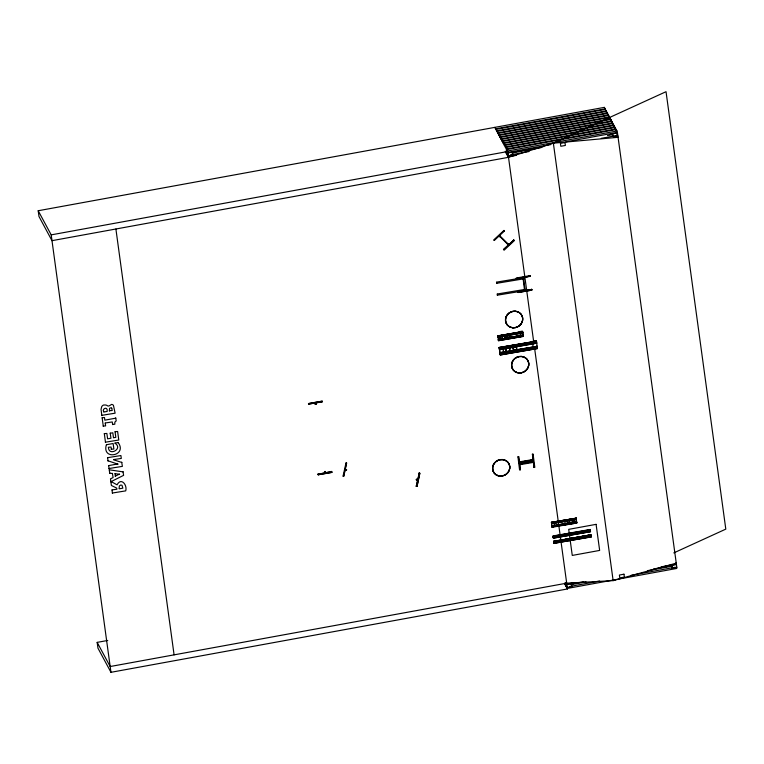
<?xml version="1.0" encoding="UTF-8"?>
<svg xmlns="http://www.w3.org/2000/svg" width="764" height="764" viewBox="0 0 764 764"><rect width="100%" height="100%" fill="white"/><g stroke="black" fill="none" stroke-linecap="round" stroke-linejoin="round"><path stroke-width="1.15" d="M315.704 403.048C317.022 404.605 314.472 405.207 315.226 403.134M324.471 471.78L325.13 471.417L325.302 472.792M523.789 278.65L523.063 278.908L523.025 277.571M315.312 404.318L315.924 404.213M325.158 471.655L324.547 471.665L324.757 472.926M325.263 472.658L324.69 472.763M522.605 331.481L497.841 335.988L522.614 331.777M497.947 336.8L522.71 332.321L522.796 332.98L497.918 336.79L522.71 332.321M523.063 334.976L498.3 339.493L523.073 335.281M497.841 335.74L498.481 340.639L523.244 336.38L498.491 340.744L498.405 340.056L523.178 336.122M500.258 354.974L537.398 348.556L500.258 354.974L499.284 347.419L536.433 341.078L536.557 342.043L535.965 340.582L534.084 340.906M499.436 348.69L499.465 349.186L536.595 342.348M536.538 341.909L499.398 348.298M499.57 349.702L536.7 343.179L499.551 349.568M499.971 352.672L499.99 353.169L537.14 346.77L537.111 346.283L499.971 352.672L537.121 346.321M537.273 347.553L500.095 354.286L537.273 347.553L537.293 348.04M500.095 353.703L537.235 347.238L537.082 346.627L499.942 353.016L500.095 353.703L537.245 347.286M500.134 353.98L537.283 347.916M536.433 341.078L537.398 348.556M576.209 518.317L551.417 522.251L551.952 526.883L576.724 522.375L576.801 523.034L551.923 526.835L576.724 522.375M551.541 523.426L576.314 519.167M551.847 526.004L576.619 521.525L551.818 525.985L576.696 522.137M590.247 529.471L553.117 535.927M590.41 530.741L553.279 537.579L553.251 537.082L590.419 530.808L553.251 537.082M590.371 530.436L553.222 536.844L590.371 530.455L590.209 529.767L553.107 536.185M590.524 531.706L553.384 538.114L590.524 531.706L590.362 531.037M553.719 541.074L553.747 541.571L590.887 534.8L553.69 541.418L553.852 542.106L590.992 535.717L553.833 541.953M553.881 542.344L553.9 542.841L591.049 536.452L591.155 536.968L591.021 535.956L553.881 542.344L591.03 535.994M576.285 518.66L576.199 518.021M576.304 518.832L551.503 523.33L576.39 519.51L551.618 523.77M590.868 534.724L590.992 535.717M524.658 290.635C523.33 289.317 525.909 288.267 525.116 290.416L523.512 277.628L523.665 278.812M524.438 289.47L525.059 289.365M499.207 235.837C500.258 238.463 501.289 234.997 499.303 235.933L508.423 244.986L508.786 244.595L507.668 243.41M507.315 243.745L508.518 245.091M106.463 444.457C101.23 460.902 128.046 455.822 118.057 442.385M345.987 462.994L343.074 476.144L343.829 476.249L346.56 462.869M346.55 463.07L343.628 476.192L343.122 476.125M345.481 470.022C345.614 468.112 348.212 471.044 345.213 469.917M416.542 479.295L416.284 479.792L417.507 479.973C417.602 477.997 414.613 480.508 417.507 479.973M416.265 486.324L419.188 473.155L419.847 473.279L417.02 486.439L416.132 486.076M416.361 486.305L419.302 473.193M416.982 486.41L419.799 473.269L418.987 472.954M101.841 415.616L101.049 409.342L101.727 406.62A3.629 3.381 -28.3 0 1 103.608 405.025C109.347 404.433 106.005 408.119 111.563 404.423A2.617 2.435 -28.3 0 1 113.454 405.378L115.116 413.19L101.707 415.358M110.723 481.358L117.083 484.825C121.027 477.042 127.502 484.92 125.726 490.87L112.318 493.038M518.575 456.519L520.341 469.831L519.577 469.965L517.954 456.872L518.584 456.719L520.217 469.784M115.689 417.898L116.204 420.916L114.858 422.081L114.801 424.23L112.499 424.373M315.876 404.357L315.723 403.182L315.398 404.442M522.996 277.762L524.553 290.377M504.374 230.785L494.174 240.307M504.479 230.909L503.963 230.403L493.764 239.925L494.279 240.431L504.345 230.661M507.477 244.06L508.136 243.821M513.733 239.992L503.591 249.685L504.106 250.2L514.306 240.66L513.656 239.906M346.522 470.156L345.347 469.936M525.813 461.475L525.995 462.927M122.994 471.627L123.606 475.342L110.78 481.778M115.259 476.182L119.461 474.091M111.888 489.886L116.892 489.246L116.739 488.11L111.391 485.474L110.484 478.856L113.082 477.567L112.403 473.346M615.306 579.637L613.139 580.621L566.697 583.171L110.169 666.523L97.171 642.381L107.734 640.452M673.8 552.897L725.8 529.127L666.036 91.69L553.365 143.183L508.509 157.317L51.99 240.67L38.993 216.527L38.2 210.74L604.286 107.38L605.098 108.889L495.53 128.887M526.95 462.764L526.768 461.313M533.625 341.317L507.716 151.52L494.719 127.378M495.807 129.393L605.365 109.386L606.377 112.346M496.619 130.902L606.177 110.895M496.886 131.408L606.454 111.401L607.466 114.361M497.698 132.917L607.265 112.91M497.966 133.413L607.533 113.416L608.345 114.925L498.777 134.922M499.054 135.429L608.621 115.421L609.624 118.382M499.866 136.937L609.433 116.93M500.134 137.444L609.701 117.436L610.713 120.387M500.945 138.952L610.512 118.945M501.222 139.449L610.78 119.442L611.792 122.402M502.034 140.958L611.592 120.951M502.301 141.464L611.869 121.457L612.881 124.417M503.113 142.973L612.68 122.966M503.38 143.47L612.948 123.472L613.96 126.423M504.192 144.979L613.759 124.981M504.469 145.485L614.036 125.477L615.039 128.438M505.281 146.994L614.848 126.986M505.548 147.5L615.115 127.492L616.128 130.443L612.394 123.52M615.927 129.001L506.36 149.009L506.561 150.451M506.637 149.505L616.195 129.498L617.006 131.007L617.207 132.458L565.923 141.827M617.006 131.007L507.449 151.014L507.64 152.466L550.768 144.587M38.2 210.74L51.198 234.873L507.716 151.52M511.622 152.494L543.089 146.755M609.529 134.626L611.859 134.197M511.89 153.001L541.027 147.681M607.466 135.553L612.126 134.703M510.371 154.939L529.022 151.53M601.287 138.332L616.443 135.572M613.311 136.689L617.875 135.858L617.484 132.965L612.919 133.795L613.311 136.689L611.611 133.547M516.397 155.321L508.241 156.811L508.041 155.359M615.469 137.233L617.799 136.804L617.608 135.352M103.847 412.016L107.17 411.404C108.049 405.865 101.622 408.664 103.713 411.758M109.309 410.736L112.251 410.478L111.639 408.014M102.032 417.727L104.487 417.555L104.84 420.162L115.832 418.156M105.126 422.989L112.27 421.957L112.642 424.622M103.169 426.073L105.623 425.901L105.26 423.237M104.21 433.656L106.874 433.446L107.609 438.832L110.961 438.221L110.15 433.007M114.944 431.698L117.618 431.488L118.783 440.026L105.375 442.203M110.283 433.255L112.814 432.796L113.492 437.762L115.822 437.333L115.087 431.947M106.597 444.705L113.129 443.512L113.884 449.031L111.257 449.242M114.953 442.958L118.2 442.642M108.326 447.265L111.057 447.036L111.391 449.49M107.495 457.703L120.903 455.535L121.295 458.438L113.559 459.575M108.574 465.629L117.828 463.939M108.975 468.533L122.374 466.365L121.715 462.21M119.279 488.807L122.851 488.158L122.001 485.245L120.769 485.035L119.337 485.914L119.146 488.559M574.776 582.626L566.621 584.116L566.42 582.665M661.032 566.878L676.188 564.109L675.987 562.657M570.593 584.145L583.419 581.805M653.354 569.037L670.84 565.847M570.87 584.651L586.017 581.881M647.796 570.603L672.272 566.134M569.342 586.58L599.654 581.051M631.121 575.302L675.414 567.213M672.282 568.34L676.847 567.509L676.455 564.615L671.89 565.446L672.282 568.34L670.591 565.188M97.171 642.381L97.964 648.178L110.961 672.31L567.48 588.958L534.619 348.413M308.608 404.299L308.503 403.564L322.227 401.157L322.322 401.883L308.475 404.041M308.513 403.602L322.217 401.148M308.57 404.137L322.284 401.721M318.149 474.243L331.853 471.674L331.948 472.4L318.225 474.778L318.149 474.243L331.719 471.426M318.216 474.731L331.929 472.362M530.025 275.632L516.302 278.02L516.407 278.717L530.12 276.358L530.025 275.632L530.12 276.358M496.466 282.145L523.98 277.59L524.123 278.764L496.61 283.329M497.192 294.006L524.706 289.451L524.763 290.473M531.754 289.413L518.04 291.772L518.126 292.497L531.839 290.139L531.61 289.164M497.335 295.19L531.744 289.489M518.116 292.488L531.839 290.129L531.754 289.566M519.787 331.586L522.299 331.146L522.566 331.91L520.055 332.34L519.787 331.586L520.609 336.456M522.614 331.566L497.784 335.826L497.918 336.399L522.576 331.681L523.254 336.485M497.956 336.886L522.719 332.416M522.796 332.97L498.032 337.23M522.184 333.572L522.872 334.412L522.404 333.534M523.073 335.062L498.271 339.436L523.149 335.625M498.376 340.286L523.159 335.797L498.414 340.133M500.095 354.286L499.198 347.591L536.452 341.202M499.198 347.591L536.433 341.393M536.452 341.527L499.303 347.916L499.284 347.419M536.595 342.721L499.408 349.033L499.57 349.721M500.153 354.114L537.283 347.591M533.921 467.215L534.819 467.339L533.1 454.255L532.527 454.341L534.122 467.387M517.944 456.901L518.708 456.767M532.288 454.16L533.186 454.274M519.339 461.876L533.052 459.517M519.482 463.777L533.196 461.418M533.415 462.382L519.701 464.741M576.209 518.107L551.398 522.481L576.285 518.622M576.199 518.231L551.427 522.28M551.532 523.378L576.304 518.861M551.923 526.835L576.724 522.586L576.151 518.221M576.81 523.015L552.028 527.275M553.26 537.455L590.41 531.114M553.747 541.246L590.887 534.857M553.728 541.495L590.868 535.048M591.135 536.834L554.015 543.357L553.852 542.688L591.049 536.452M591.155 536.968L554.005 543.299M499.656 235.608L508.776 244.661M618.076 137.31L553.365 143.183L613.139 580.621L676.255 563.163L618.076 137.31L616.749 134.168M111.773 408.272L110.532 407.833L109.519 408.377L109.443 410.994M109.586 473.05L112.547 473.604M114.906 473.604L119.595 474.348M109.147 469.784L123.128 471.885M345.939 463.013L346.694 463.127M416.39 479.343L417.602 479.515M345.452 469.478L346.541 469.573M107.915 460.759L117.962 464.197M113.693 459.823L121.848 462.468M499.99 236.725L500.449 236.296M114.992 443.244C123.548 448.573 108.803 456.738 108.459 447.513M513.828 240.163L503.457 249.427M611.267 121.419L604.286 107.38M506.78 150.871L507.917 152.972L512.482 152.132L512.873 155.035L508.308 155.866L506.054 151.664M505.262 151.282L508.509 157.317M536.032 341.088L536.366 341.718M536.72 346.608L537.063 347.238M536.786 347.114L537.207 347.897M532.202 341.231L533.434 348.546M522.232 332.197L522.71 333.085M522.013 332.235L522.652 334.451M522.843 335.501L523.12 336.026M516.369 344.65L517.19 351.182M509.282 333.963L509.769 338.213M506.771 334.403L507.258 338.653M512.682 345.452L513.37 350.896M509.34 346.025L510.151 352.557L509.473 347.114M500.296 335.396L500.84 339.751M503.782 353.474L502.97 346.952L503.648 352.385M533.014 459.966L519.3 462.325M565.761 582.521L566.888 584.613L571.453 583.782L571.854 586.676L567.289 587.516L565.026 583.314M564.663 583.715L567.48 588.958M318.015 473.842L318.244 474.826M611.907 122.66L609.701 117.436L609.901 118.878M533.31 461.695L519.596 464.054M536.548 342.644L536.71 343.332M553.069 536.156L553.222 536.844M553.222 537.426L553.384 538.114M499.255 347.763L499.408 348.451M676.579 567.003L676.78 568.454L567.213 588.461L567.012 587.01M616.195 129.498L616.395 130.95M615.115 127.492L615.316 128.944M614.036 125.477L614.227 126.929M611.869 121.457L612.069 122.908M610.78 119.442L610.98 120.893M608.621 115.421L608.812 116.873M606.454 111.401L606.654 112.852M507.229 153.85L507.43 155.302M566.2 585.501L566.401 586.953M506.952 153.354L507.153 154.796M565.933 584.995L566.134 586.446M506.14 151.845L506.341 153.287M565.121 583.486L565.322 584.938M505.873 151.339L506.074 152.79M564.854 582.989L565.045 584.431M115.899 228.999L174.087 654.853M115.049 473.852L115.393 476.43M102.166 417.975L103.312 426.322M104.343 433.914L105.508 442.452M107.629 457.961L108.049 461.017M108.708 465.878L109.109 468.781M109.281 470.041L109.73 473.308M112.021 490.135L112.461 493.286M51.198 234.873L110.961 672.31M325.063 471.531L325.216 472.706M324.595 471.617L324.748 472.792M573.64 518.651L574.184 523.006M571.959 518.937L572.503 523.292M569.447 519.367L569.992 523.722M567.213 519.759L567.757 524.114M564.701 520.188L565.245 524.553M553.919 522.041L554.463 526.396M532.422 454.408L534.055 467.472M496.552 282.308L496.695 283.482M497.278 294.169L497.421 295.343M533.11 460.052L519.396 462.363M516.053 347.162A1.557 1.452 -28.3 0 1 516.349 347.849M513.876 349.329A1.557 1.452 -28.3 0 1 513.303 347.992M513.618 347.276A1.557 1.452 -28.3 0 1 513.905 346.99M516.12 347.286A1.557 1.452 -28.3 0 1 516.416 347.973M513.666 349.196A1.557 1.452 -28.3 0 1 513.37 348.117M513.971 347.114A1.557 1.452 -28.3 0 1 514.716 346.789M525.737 461.666C525.46 464.693 528.841 460.654 525.737 461.666M564.978 142.553L560.413 143.384L560.814 146.277L565.379 145.447L564.978 142.553M596.092 524.352L568.702 529.356L572.265 555.428L599.654 550.424L596.092 524.352M623.959 574.194L619.394 575.034L619.785 577.928L624.35 577.097L623.959 574.194M530.073 276.138L516.369 278.554L530.073 276.138M504.536 334.775L505.08 339.13L504.536 334.775M502.024 335.205L502.569 339.56L502.024 335.205M505.567 346.675L506.379 353.207L505.567 346.675M512.94 327.737A8.767 8.156 -28.3 0 0 522.06 315.847A8.767 8.156 -28.3 0 0 507.239 314.797A8.767 8.156 -28.3 0 0 512.931 327.727A8.767 8.156 -28.3 0 0 522.051 315.838A8.767 8.156 -28.3 0 0 507.239 314.806A8.767 8.156 -28.3 0 0 512.94 327.737M513.007 327.794A8.71 8.108 -28.3 0 0 522.07 315.971A8.71 8.108 -28.3 0 0 507.334 314.94A8.71 8.108 -28.3 0 0 513.007 327.794M519.071 373.013A8.767 8.156 -28.3 0 0 528.182 361.114A8.767 8.156 -28.3 0 0 513.37 360.083A8.767 8.156 -28.3 0 0 519.071 373.013M519.004 372.899A8.767 8.156 -28.3 0 0 528.125 361.009A8.767 8.156 -28.3 0 0 513.312 359.968A8.767 8.156 -28.3 0 0 519.004 372.899A8.71 8.108 -28.3 0 0 528.134 361.143A8.71 8.108 -28.3 0 0 513.408 360.111A8.71 8.108 -28.3 0 0 519.071 372.956M508.098 337.239A1.041 0.965 -28.3 0 0 509.196 335.835A1.041 0.965 -28.3 0 0 507.439 335.692A1.041 0.965 -28.3 0 0 508.098 337.239M500.076 476.144A8.767 8.156 -28.3 0 0 509.196 464.245A8.767 8.156 -28.3 0 0 494.384 463.213A8.767 8.156 -28.3 0 0 500.076 476.144M500.019 476.029A8.767 8.156 -28.3 0 0 509.139 464.14A8.767 8.156 -28.3 0 0 494.327 463.099A8.767 8.156 -28.3 0 0 500.019 476.029A8.71 8.108 -28.3 0 0 509.149 464.273A8.71 8.108 -28.3 0 0 494.423 463.242A8.71 8.108 -28.3 0 0 500.086 476.087"/></g></svg>
